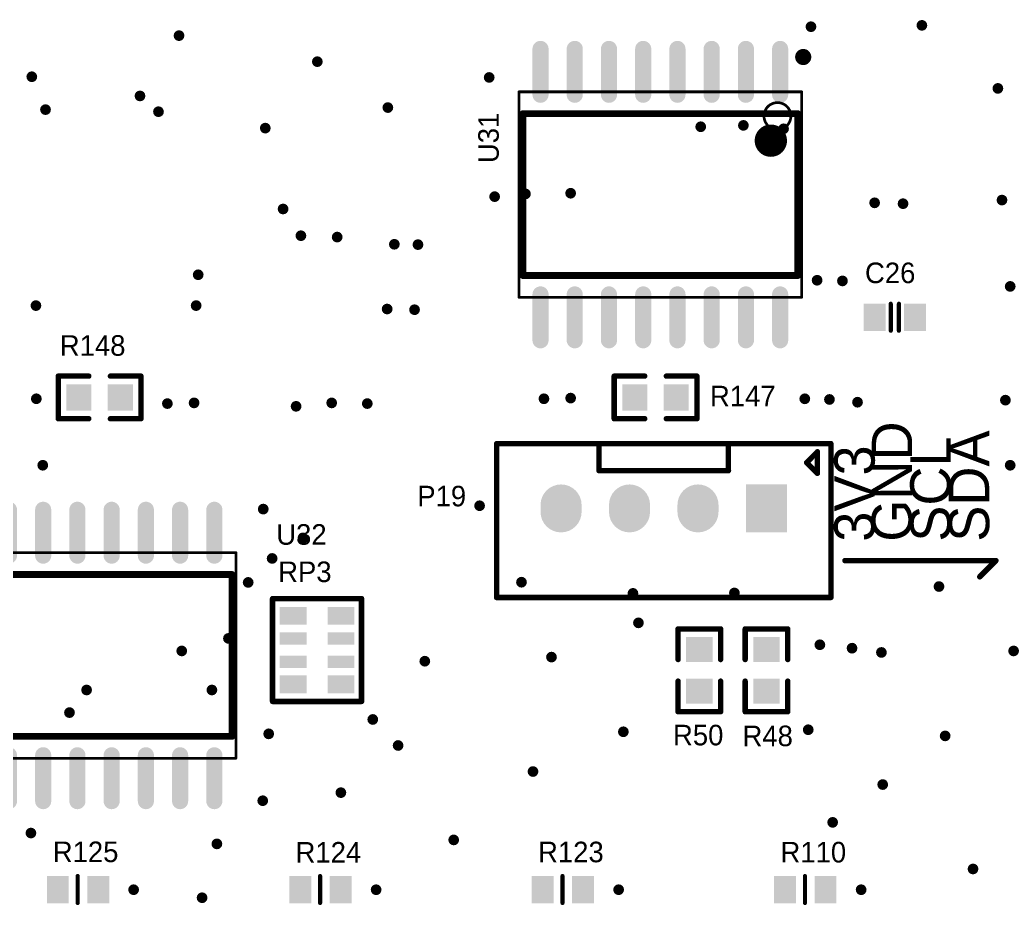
# Model space of a CAD drawing. Header units: millimetres. Extents: x -0.01 to 7.72, y -0.26 to 4.6.
# Drawn here: x 2.067 to 3.522, y 1.753 to 3.045 of the extents above; entities that cross this region are included whole.
import ezdxf

# ---------------------------------------------------------------- set-up
doc = ezdxf.new("R2010")
doc.units = ezdxf.units.MM
doc.header["$MEASUREMENT"] = 0
for name, color, linetype in [('Mechanical13', 56, 'Continuous'), ('MultiLayer', 9, 'Continuous'), ('PadHoleLayer', 156, 'Continuous'), ('TopOverlay', 2, 'Continuous'), ('TopPaste', 8, 'Continuous'), ('ViaHoleLayer', 16, 'Continuous')]:
    doc.layers.add(name, color=color, linetype=linetype)

# ---------------------------------------------------------------- blocks, each defined once
blk = doc.blocks.new('SIP4_XH_83')
at = {"layer": 'MultiLayer'}
blk.add_hatch(color=9, dxfattribs=at).paths.add_polyline_path([(-0.18, 0.035), (-0.12, 0.035), (-0.12, -0.035), (-0.18, -0.035)])
h = blk.add_hatch(color=9, dxfattribs=at)
edge = h.paths.add_edge_path()
edge.add_arc((-0.05, -0.005), 0.03, 180, 360)
edge.add_line((-0.02, -0.005), (-0.02, 0.005))
edge.add_arc((-0.05, 0.005), 0.03, 0, 180)
edge.add_line((-0.08, 0.005), (-0.08, -0.005))
h = blk.add_hatch(color=9, dxfattribs=at)
edge = h.paths.add_edge_path()
edge.add_arc((0.05, -0.005), 0.03, 180, 360)
edge.add_line((0.08, -0.005), (0.08, 0.005))
edge.add_arc((0.05, 0.005), 0.03, 0, 180)
edge.add_line((0.02, 0.005), (0.02, -0.005))
h = blk.add_hatch(color=9, dxfattribs=at)
edge = h.paths.add_edge_path()
edge.add_arc((0.15, -0.005), 0.03, 180, 360)
edge.add_line((0.18, -0.005), (0.18, 0.005))
edge.add_arc((0.15, 0.005), 0.03, 0, 180)
edge.add_line((0.12, 0.005), (0.12, -0.005))
at = {"layer": 'PadHoleLayer'}
h = blk.add_hatch(color=156, dxfattribs=at)
edge = h.paths.add_edge_path()
edge.add_arc((-0.15, 0), 0.016, 0, 360)
h = blk.add_hatch(color=156, dxfattribs=at)
edge = h.paths.add_edge_path()
edge.add_arc((-0.05, 0), 0.016, 0, 360)
h = blk.add_hatch(color=156, dxfattribs=at)
edge = h.paths.add_edge_path()
edge.add_arc((0.05, 0), 0.016, 0, 360)
h = blk.add_hatch(color=156, dxfattribs=at)
edge = h.paths.add_edge_path()
edge.add_arc((0.15, 0), 0.016, 0, 360)
at = {"layer": 'TopOverlay', "const_width": 0.00787}
for points in [[(0.2441, 0.13), (-0.2441, 0.13)], [(-0.2441, 0.13), (-0.2441, -0.0945)], [(0.2441, 0.13), (0.2441, -0.0945)], [(-0.2244, -0.0512), (-0.2244, -0.0827)], [(-0.2087, -0.0669), (-0.2244, -0.0512)], [(-0.0945, -0.0551), (-0.0945, -0.0945)], [(0.0945, -0.0551), (-0.0945, -0.0551)], [(0.0945, -0.0551), (0.0945, -0.0945)], [(-0.2087, -0.0669), (-0.2244, -0.0827)], [(0.2441, -0.0945), (-0.2441, -0.0945)], [(0.0945, -0.0945), (-0.0945, -0.0945)]]:
    blk.add_lwpolyline(points, dxfattribs=at)
at = {"layer": 'TopOverlay', "const_width": 0.00394}
for points in [[(-0.2461, 0.13, 1), (-0.2421, 0.13, 1)], [(-0.2461, 0.13, 1), (-0.2421, 0.13, 1)], [(0.2421, 0.13, 1), (0.2461, 0.13, 1)], [(0.2421, 0.13, 1), (0.2461, 0.13, 1)], [(-0.2264, -0.0512, 1), (-0.2224, -0.0512, 1)], [(-0.2264, -0.0512, 1), (-0.2224, -0.0512, 1)], [(-0.0965, -0.0551, 1), (-0.0925, -0.0551, 1)], [(-0.0965, -0.0551, 1), (-0.0925, -0.0551, 1)], [(0.0925, -0.0551, 1), (0.0965, -0.0551, 1)], [(0.0925, -0.0551, 1), (0.0965, -0.0551, 1)], [(-0.2106, -0.0669, 1), (-0.2067, -0.0669, 1)], [(-0.2106, -0.0669, 1), (-0.2067, -0.0669, 1)], [(-0.2264, -0.0827, 1), (-0.2224, -0.0827, 1)], [(-0.2264, -0.0827, 1), (-0.2224, -0.0827, 1)], [(-0.2461, -0.0945, 1), (-0.2421, -0.0945, 1)], [(-0.2461, -0.0945, 1), (-0.2421, -0.0945, 1)], [(-0.0965, -0.0945, 1), (-0.0925, -0.0945, 1)], [(-0.0965, -0.0945, 1), (-0.0925, -0.0945, 1)], [(0.0925, -0.0945, 1), (0.0965, -0.0945, 1)], [(0.0925, -0.0945, 1), (0.0965, -0.0945, 1)], [(0.2421, -0.0945, 1), (0.2461, -0.0945, 1)], [(0.2421, -0.0945, 1), (0.2461, -0.0945, 1)]]:
    blk.add_lwpolyline(points, format="xyb", close=True, dxfattribs=at)
blk = doc.blocks.new('LC_0603_R_149')
at = {"layer": 'TopPaste'}
for points in [[(-0.0486, 0.0193), (-0.012, 0.0193), (-0.012, -0.0193), (-0.0486, -0.0193)], [(0.012, 0.0193), (0.0486, 0.0193), (0.0486, -0.0193), (0.012, -0.0193)]]:
    blk.add_hatch(color=8, dxfattribs=at).paths.add_polyline_path(points)
at = {"layer": 'TopOverlay', "const_width": 0.00787}
for points in [[(-0.0604, -0.0311), (-0.0604, 0.0311)], [(-0.0157, 0.0311), (-0.0604, 0.0311)], [(0.0157, 0.0311), (0.0604, 0.0311)], [(0.0604, -0.0311), (0.0604, 0.0311)], [(-0.0157, -0.0311), (-0.0604, -0.0311)], [(0.0157, -0.0311), (0.0604, -0.0311)]]:
    blk.add_lwpolyline(points, dxfattribs=at)
at = {"layer": 'TopOverlay', "const_width": 0.00394}
for points in [[(-0.0624, 0.0311, 1), (-0.0585, 0.0311, 1)], [(-0.0624, 0.0311, 1), (-0.0585, 0.0311, 1)], [(-0.0177, 0.0311, 1), (-0.0138, 0.0311, 1)], [(0.0138, 0.0311, 1), (0.0177, 0.0311, 1)], [(0.0585, 0.0311, 1), (0.0624, 0.0311, 1)], [(0.0585, 0.0311, 1), (0.0624, 0.0311, 1)], [(-0.0624, -0.0311, 1), (-0.0585, -0.0311, 1)], [(-0.0624, -0.0311, 1), (-0.0585, -0.0311, 1)], [(-0.0177, -0.0311, 1), (-0.0138, -0.0311, 1)], [(0.0138, -0.0311, 1), (0.0177, -0.0311, 1)], [(0.0585, -0.0311, 1), (0.0624, -0.0311, 1)], [(0.0585, -0.0311, 1), (0.0624, -0.0311, 1)]]:
    blk.add_lwpolyline(points, format="xyb", close=True, dxfattribs=at)
blk = doc.blocks.new('LC_0603_R_151')
at = {"layer": 'TopPaste'}
for points in [[(-0.0486, 0.0193), (-0.012, 0.0193), (-0.012, -0.0193), (-0.0486, -0.0193)], [(0.012, 0.0193), (0.0486, 0.0193), (0.0486, -0.0193), (0.012, -0.0193)]]:
    blk.add_hatch(color=8, dxfattribs=at).paths.add_polyline_path(points)
at = {"layer": 'TopOverlay', "const_width": 0.00787}
for points in [[(-0.0604, -0.0311), (-0.0604, 0.0311)], [(-0.0157, 0.0311), (-0.0604, 0.0311)], [(0.0157, 0.0311), (0.0604, 0.0311)], [(0.0604, -0.0311), (0.0604, 0.0311)], [(-0.0157, -0.0311), (-0.0604, -0.0311)], [(0.0157, -0.0311), (0.0604, -0.0311)]]:
    blk.add_lwpolyline(points, dxfattribs=at)
at = {"layer": 'TopOverlay', "const_width": 0.00394}
for points in [[(-0.0624, 0.0311, 1), (-0.0585, 0.0311, 1)], [(-0.0624, 0.0311, 1), (-0.0585, 0.0311, 1)], [(-0.0177, 0.0311, 1), (-0.0138, 0.0311, 1)], [(0.0138, 0.0311, 1), (0.0177, 0.0311, 1)], [(0.0585, 0.0311, 1), (0.0624, 0.0311, 1)], [(0.0585, 0.0311, 1), (0.0624, 0.0311, 1)], [(-0.0624, -0.0311, 1), (-0.0585, -0.0311, 1)], [(-0.0624, -0.0311, 1), (-0.0585, -0.0311, 1)], [(-0.0177, -0.0311, 1), (-0.0138, -0.0311, 1)], [(0.0138, -0.0311, 1), (0.0177, -0.0311, 1)], [(0.0585, -0.0311, 1), (0.0624, -0.0311, 1)], [(0.0585, -0.0311, 1), (0.0624, -0.0311, 1)]]:
    blk.add_lwpolyline(points, format="xyb", close=True, dxfattribs=at)
blk = doc.blocks.new('R0603SW_211')
at = {"layer": 'TopPaste'}
for points in [[(-0.016, -0.02), (-0.016, 0.02), (0.016, 0.02), (0.016, -0.02)], [(0.043, -0.02), (0.043, 0.02), (0.075, 0.02), (0.075, -0.02)]]:
    blk.add_hatch(color=8, dxfattribs=at).paths.add_polyline_path(points)
at = {"layer": 'TopOverlay', "const_width": 0.006}
blk.add_lwpolyline([(0.029, -0.01937), (0.029, 0.02)], dxfattribs=at)
at = {"layer": 'TopOverlay', "const_width": 0.003}
for points in [[(0.0275, 0.02, 1), (0.0305, 0.02, 1)], [(0.0275, -0.01937, 1), (0.0305, -0.01937, 1)]]:
    blk.add_lwpolyline(points, format="xyb", close=True, dxfattribs=at)
blk = doc.blocks.new('R0603SW_224')
at = {"layer": 'TopPaste'}
for points in [[(-0.016, -0.02), (-0.016, 0.02), (0.016, 0.02), (0.016, -0.02)], [(0.043, -0.02), (0.043, 0.02), (0.075, 0.02), (0.075, -0.02)]]:
    blk.add_hatch(color=8, dxfattribs=at).paths.add_polyline_path(points)
at = {"layer": 'TopOverlay', "const_width": 0.006}
blk.add_lwpolyline([(0.029, -0.01937), (0.029, 0.02)], dxfattribs=at)
at = {"layer": 'TopOverlay', "const_width": 0.003}
for points in [[(0.0275, 0.02, 1), (0.0305, 0.02, 1)], [(0.0275, -0.01937, 1), (0.0305, -0.01937, 1)]]:
    blk.add_lwpolyline(points, format="xyb", close=True, dxfattribs=at)
blk = doc.blocks.new('R0603SW_225')
at = {"layer": 'TopPaste'}
for points in [[(-0.016, -0.02), (-0.016, 0.02), (0.016, 0.02), (0.016, -0.02)], [(0.043, -0.02), (0.043, 0.02), (0.075, 0.02), (0.075, -0.02)]]:
    blk.add_hatch(color=8, dxfattribs=at).paths.add_polyline_path(points)
at = {"layer": 'TopOverlay', "const_width": 0.006}
blk.add_lwpolyline([(0.029, -0.01937), (0.029, 0.02)], dxfattribs=at)
at = {"layer": 'TopOverlay', "const_width": 0.003}
for points in [[(0.0275, 0.02, 1), (0.0305, 0.02, 1)], [(0.0275, -0.01937, 1), (0.0305, -0.01937, 1)]]:
    blk.add_lwpolyline(points, format="xyb", close=True, dxfattribs=at)
blk = doc.blocks.new('R0603SW_226')
at = {"layer": 'TopPaste'}
for points in [[(-0.016, -0.02), (-0.016, 0.02), (0.016, 0.02), (0.016, -0.02)], [(0.043, -0.02), (0.043, 0.02), (0.075, 0.02), (0.075, -0.02)]]:
    blk.add_hatch(color=8, dxfattribs=at).paths.add_polyline_path(points)
at = {"layer": 'TopOverlay', "const_width": 0.006}
blk.add_lwpolyline([(0.029, -0.01937), (0.029, 0.02)], dxfattribs=at)
at = {"layer": 'TopOverlay', "const_width": 0.003}
for points in [[(0.0275, 0.02, 1), (0.0305, 0.02, 1)], [(0.0275, -0.01937, 1), (0.0305, -0.01937, 1)]]:
    blk.add_lwpolyline(points, format="xyb", close=True, dxfattribs=at)
blk = doc.blocks.new('PZ_4__250')
at = {"layer": 'TopPaste'}
for points in [[(-0.063, 0.0497), (-0.037, 0.0497), (-0.037, 0.0103), (-0.063, 0.0103)], [(-0.026, 0.0497), (-0.008, 0.0497), (-0.008, 0.0103), (-0.026, 0.0103)], [(0.008, 0.0497), (0.026, 0.0497), (0.026, 0.0103), (0.008, 0.0103)], [(0.037, 0.0497), (0.063, 0.0497), (0.063, 0.0103), (0.037, 0.0103)], [(-0.063, -0.0203), (-0.037, -0.0203), (-0.037, -0.0597), (-0.063, -0.0597)], [(-0.026, -0.0203), (-0.008, -0.0203), (-0.008, -0.0597), (-0.026, -0.0597)], [(0.008, -0.0203), (0.026, -0.0203), (0.026, -0.0597), (0.008, -0.0597)], [(0.037, -0.0203), (0.063, -0.0203), (0.063, -0.0597), (0.037, -0.0597)]]:
    blk.add_hatch(color=8, dxfattribs=at).paths.add_polyline_path(points)
at = {"layer": 'TopOverlay', "const_width": 0.008}
for points in [[(-0.075, 0.06), (-0.075, -0.07)], [(-0.075, 0.06), (0.075, 0.06)], [(0.075, 0.06), (0.075, -0.07)], [(-0.075, -0.07), (-0.0275, -0.07)], [(-0.0275, -0.07), (0.0275, -0.07)], [(0.0275, -0.07), (0.075, -0.07)]]:
    blk.add_lwpolyline(points, dxfattribs=at)
at = {"layer": 'TopOverlay', "const_width": 0.004}
for points in [[(-0.077, 0.06, 1), (-0.073, 0.06, 1)], [(-0.077, 0.06, 1), (-0.073, 0.06, 1)], [(0.073, 0.06, 1), (0.077, 0.06, 1)], [(0.073, 0.06, 1), (0.077, 0.06, 1)], [(-0.077, -0.07, 1), (-0.073, -0.07, 1)], [(-0.077, -0.07, 1), (-0.073, -0.07, 1)], [(-0.0295, -0.07, 1), (-0.0255, -0.07, 1)], [(-0.0295, -0.07, 1), (-0.0255, -0.07, 1)], [(0.0255, -0.07, 1), (0.0295, -0.07, 1)], [(0.0255, -0.07, 1), (0.0295, -0.07, 1)], [(0.073, -0.07, 1), (0.077, -0.07, 1)], [(0.073, -0.07, 1), (0.077, -0.07, 1)]]:
    blk.add_lwpolyline(points, format="xyb", close=True, dxfattribs=at)
blk = doc.blocks.new('SOIC_16_300____287')
at = {"layer": 'TopPaste'}
h = blk.add_hatch(color=8, dxfattribs=at)
edge = h.paths.add_edge_path()
edge.add_arc((-0.175, 0.2126), 0.0118, 0, 180)
edge.add_line((-0.1868, 0.2126), (-0.1868, 0.1457))
edge.add_arc((-0.175, 0.1457), 0.0118, 180, 360)
edge.add_line((-0.1632, 0.1457), (-0.1632, 0.2126))
h = blk.add_hatch(color=8, dxfattribs=at)
edge = h.paths.add_edge_path()
edge.add_arc((-0.125, 0.2126), 0.0118, 0, 180)
edge.add_line((-0.1368, 0.2126), (-0.1368, 0.1457))
edge.add_arc((-0.125, 0.1457), 0.0118, 180, 360)
edge.add_line((-0.1132, 0.1457), (-0.1132, 0.2126))
h = blk.add_hatch(color=8, dxfattribs=at)
edge = h.paths.add_edge_path()
edge.add_arc((-0.075, 0.2126), 0.0118, 0, 180)
edge.add_line((-0.0868, 0.2126), (-0.0868, 0.1457))
edge.add_arc((-0.075, 0.1457), 0.0118, 180, 360)
edge.add_line((-0.0632, 0.1457), (-0.0632, 0.2126))
h = blk.add_hatch(color=8, dxfattribs=at)
edge = h.paths.add_edge_path()
edge.add_arc((-0.025, 0.2126), 0.0118, 0, 180)
edge.add_line((-0.0368, 0.2126), (-0.0368, 0.1457))
edge.add_arc((-0.025, 0.1457), 0.0118, 180, 360)
edge.add_line((-0.0132, 0.1457), (-0.0132, 0.2126))
h = blk.add_hatch(color=8, dxfattribs=at)
edge = h.paths.add_edge_path()
edge.add_arc((0.025, 0.2126), 0.0118, 0, 180)
edge.add_line((0.0132, 0.2126), (0.0132, 0.1457))
edge.add_arc((0.025, 0.1457), 0.0118, 180, 360)
edge.add_line((0.0368, 0.1457), (0.0368, 0.2126))
h = blk.add_hatch(color=8, dxfattribs=at)
edge = h.paths.add_edge_path()
edge.add_arc((0.075, 0.2126), 0.0118, 0, 180)
edge.add_line((0.0632, 0.2126), (0.0632, 0.1457))
edge.add_arc((0.075, 0.1457), 0.0118, 180, 360)
edge.add_line((0.0868, 0.1457), (0.0868, 0.2126))
h = blk.add_hatch(color=8, dxfattribs=at)
edge = h.paths.add_edge_path()
edge.add_arc((0.125, 0.2126), 0.0118, 0, 180)
edge.add_line((0.1132, 0.2126), (0.1132, 0.1457))
edge.add_arc((0.125, 0.1457), 0.0118, 180, 360)
edge.add_line((0.1368, 0.1457), (0.1368, 0.2126))
h = blk.add_hatch(color=8, dxfattribs=at)
edge = h.paths.add_edge_path()
edge.add_arc((0.175, 0.2126), 0.0118, 0, 180)
edge.add_line((0.1632, 0.2126), (0.1632, 0.1457))
edge.add_arc((0.175, 0.1457), 0.0118, 180, 360)
edge.add_line((0.1868, 0.1457), (0.1868, 0.2126))
h = blk.add_hatch(color=8, dxfattribs=at)
edge = h.paths.add_edge_path()
edge.add_arc((-0.175, -0.1457), 0.0118, 0, 180)
edge.add_line((-0.1868, -0.1457), (-0.1868, -0.2126))
edge.add_arc((-0.175, -0.2126), 0.0118, 180, 360)
edge.add_line((-0.1632, -0.2126), (-0.1632, -0.1457))
h = blk.add_hatch(color=8, dxfattribs=at)
edge = h.paths.add_edge_path()
edge.add_arc((-0.125, -0.1457), 0.0118, 0, 180)
edge.add_line((-0.1368, -0.1457), (-0.1368, -0.2126))
edge.add_arc((-0.125, -0.2126), 0.0118, 180, 360)
edge.add_line((-0.1132, -0.2126), (-0.1132, -0.1457))
h = blk.add_hatch(color=8, dxfattribs=at)
edge = h.paths.add_edge_path()
edge.add_arc((-0.075, -0.1457), 0.0118, 0, 180)
edge.add_line((-0.0868, -0.1457), (-0.0868, -0.2126))
edge.add_arc((-0.075, -0.2126), 0.0118, 180, 360)
edge.add_line((-0.0632, -0.2126), (-0.0632, -0.1457))
h = blk.add_hatch(color=8, dxfattribs=at)
edge = h.paths.add_edge_path()
edge.add_arc((-0.025, -0.1457), 0.0118, 0, 180)
edge.add_line((-0.0368, -0.1457), (-0.0368, -0.2126))
edge.add_arc((-0.025, -0.2126), 0.0118, 180, 360)
edge.add_line((-0.0132, -0.2126), (-0.0132, -0.1457))
h = blk.add_hatch(color=8, dxfattribs=at)
edge = h.paths.add_edge_path()
edge.add_arc((0.025, -0.1457), 0.0118, 0, 180)
edge.add_line((0.0132, -0.1457), (0.0132, -0.2126))
edge.add_arc((0.025, -0.2126), 0.0118, 180, 360)
edge.add_line((0.0368, -0.2126), (0.0368, -0.1457))
h = blk.add_hatch(color=8, dxfattribs=at)
edge = h.paths.add_edge_path()
edge.add_arc((0.075, -0.1457), 0.0118, 0, 180)
edge.add_line((0.0632, -0.1457), (0.0632, -0.2126))
edge.add_arc((0.075, -0.2126), 0.0118, 180, 360)
edge.add_line((0.0868, -0.2126), (0.0868, -0.1457))
h = blk.add_hatch(color=8, dxfattribs=at)
edge = h.paths.add_edge_path()
edge.add_arc((0.125, -0.1457), 0.0118, 0, 180)
edge.add_line((0.1132, -0.1457), (0.1132, -0.2126))
edge.add_arc((0.125, -0.2126), 0.0118, 180, 360)
edge.add_line((0.1368, -0.2126), (0.1368, -0.1457))
h = blk.add_hatch(color=8, dxfattribs=at)
edge = h.paths.add_edge_path()
edge.add_arc((0.175, -0.1457), 0.0118, 0, 180)
edge.add_line((0.1632, -0.1457), (0.1632, -0.2126))
edge.add_arc((0.175, -0.2126), 0.0118, 180, 360)
edge.add_line((0.1868, -0.2126), (0.1868, -0.1457))
at = {"layer": 'Mechanical13', "const_width": 0.00394}
for points in [[(-0.2065, 0.15), (-0.2065, -0.15)], [(0.2065, 0.15), (-0.2065, 0.15)], [(0.2065, 0.15), (0.2065, -0.15)], [(0.2065, -0.15), (-0.2065, -0.15)]]:
    blk.add_lwpolyline(points, dxfattribs=at)
at = {"layer": 'Mechanical13'}
for points, const_width in [([(-0.2075, 0.15, 1), (-0.2055, 0.15, 1)], 0.00197), ([(-0.2075, 0.15, 1), (-0.2055, 0.15, 1)], 0.00197), ([(0.2055, 0.15, 1), (0.2075, 0.15, 1)], 0.00197), ([(0.2055, 0.15, 1), (0.2075, 0.15, 1)], 0.00197), ([(-0.1514, -0.1146, 1), (-0.1907, -0.1146, 1)], 0.00394), ([(-0.1917, -0.1146, 1), (-0.1898, -0.1146, 1)], 0.00197), ([(-0.1524, -0.1146, 1), (-0.1504, -0.1146, 1)], 0.00197), ([(-0.2075, -0.15, 1), (-0.2055, -0.15, 1)], 0.00197), ([(-0.2075, -0.15, 1), (-0.2055, -0.15, 1)], 0.00197), ([(0.2055, -0.15, 1), (0.2075, -0.15, 1)], 0.00197), ([(0.2055, -0.15, 1), (0.2075, -0.15, 1)], 0.00197)]:
    blk.add_lwpolyline(points, format="xyb", close=True, dxfattribs=dict(at, const_width=const_width))
at = {"layer": 'TopOverlay', "const_width": 0.01}
for points in [[(-0.2008, 0.1181), (-0.2008, -0.1181)], [(0.2008, 0.1181), (-0.2008, 0.1181)], [(0.2008, 0.1181), (0.2008, -0.1181)], [(0.2008, -0.1181), (-0.2008, -0.1181)]]:
    blk.add_lwpolyline(points, dxfattribs=at)
at = {"layer": 'TopOverlay'}
for points, const_width in [([(-0.2033, 0.1181, 1), (-0.1983, 0.1181, 1)], 0.005), ([(-0.2033, 0.1181, 1), (-0.1983, 0.1181, 1)], 0.005), ([(0.1983, 0.1181, 1), (0.2033, 0.1181, 1)], 0.005), ([(0.1983, 0.1181, 1), (0.2033, 0.1181, 1)], 0.005), ([(-0.1496, -0.0787, 1), (-0.1732, -0.0787, 1)], 0.0236), ([(-0.1791, -0.0787, 1), (-0.1673, -0.0787, 1)], 0.0118), ([(-0.1555, -0.0787, 1), (-0.1437, -0.0787, 1)], 0.0118), ([(-0.2033, -0.1181, 1), (-0.1983, -0.1181, 1)], 0.005), ([(-0.2033, -0.1181, 1), (-0.1983, -0.1181, 1)], 0.005), ([(0.1983, -0.1181, 1), (0.2033, -0.1181, 1)], 0.005), ([(0.1983, -0.1181, 1), (0.2033, -0.1181, 1)], 0.005), ([(-0.2028, -0.2008, 1), (-0.2146, -0.2008, 1)], 0.0118), ([(-0.2175, -0.2008, 1), (-0.2116, -0.2008, 1)], 0.00591), ([(-0.2057, -0.2008, 1), (-0.1998, -0.2008, 1)], 0.00591)]:
    blk.add_lwpolyline(points, format="xyb", close=True, dxfattribs=dict(at, const_width=const_width))
blk = doc.blocks.new('SOIC_16_300____288')
at = {"layer": 'TopPaste'}
h = blk.add_hatch(color=8, dxfattribs=at)
edge = h.paths.add_edge_path()
edge.add_arc((-0.175, 0.2126), 0.0118, 0, 180)
edge.add_line((-0.1868, 0.2126), (-0.1868, 0.1457))
edge.add_arc((-0.175, 0.1457), 0.0118, 180, 360)
edge.add_line((-0.1632, 0.1457), (-0.1632, 0.2126))
h = blk.add_hatch(color=8, dxfattribs=at)
edge = h.paths.add_edge_path()
edge.add_arc((-0.125, 0.2126), 0.0118, 0, 180)
edge.add_line((-0.1368, 0.2126), (-0.1368, 0.1457))
edge.add_arc((-0.125, 0.1457), 0.0118, 180, 360)
edge.add_line((-0.1132, 0.1457), (-0.1132, 0.2126))
h = blk.add_hatch(color=8, dxfattribs=at)
edge = h.paths.add_edge_path()
edge.add_arc((-0.075, 0.2126), 0.0118, 0, 180)
edge.add_line((-0.0868, 0.2126), (-0.0868, 0.1457))
edge.add_arc((-0.075, 0.1457), 0.0118, 180, 360)
edge.add_line((-0.0632, 0.1457), (-0.0632, 0.2126))
h = blk.add_hatch(color=8, dxfattribs=at)
edge = h.paths.add_edge_path()
edge.add_arc((-0.025, 0.2126), 0.0118, 0, 180)
edge.add_line((-0.0368, 0.2126), (-0.0368, 0.1457))
edge.add_arc((-0.025, 0.1457), 0.0118, 180, 360)
edge.add_line((-0.0132, 0.1457), (-0.0132, 0.2126))
h = blk.add_hatch(color=8, dxfattribs=at)
edge = h.paths.add_edge_path()
edge.add_arc((0.025, 0.2126), 0.0118, 0, 180)
edge.add_line((0.0132, 0.2126), (0.0132, 0.1457))
edge.add_arc((0.025, 0.1457), 0.0118, 180, 360)
edge.add_line((0.0368, 0.1457), (0.0368, 0.2126))
h = blk.add_hatch(color=8, dxfattribs=at)
edge = h.paths.add_edge_path()
edge.add_arc((0.075, 0.2126), 0.0118, 0, 180)
edge.add_line((0.0632, 0.2126), (0.0632, 0.1457))
edge.add_arc((0.075, 0.1457), 0.0118, 180, 360)
edge.add_line((0.0868, 0.1457), (0.0868, 0.2126))
h = blk.add_hatch(color=8, dxfattribs=at)
edge = h.paths.add_edge_path()
edge.add_arc((0.125, 0.2126), 0.0118, 0, 180)
edge.add_line((0.1132, 0.2126), (0.1132, 0.1457))
edge.add_arc((0.125, 0.1457), 0.0118, 180, 360)
edge.add_line((0.1368, 0.1457), (0.1368, 0.2126))
h = blk.add_hatch(color=8, dxfattribs=at)
edge = h.paths.add_edge_path()
edge.add_arc((0.175, 0.2126), 0.0118, 0, 180)
edge.add_line((0.1632, 0.2126), (0.1632, 0.1457))
edge.add_arc((0.175, 0.1457), 0.0118, 180, 360)
edge.add_line((0.1868, 0.1457), (0.1868, 0.2126))
h = blk.add_hatch(color=8, dxfattribs=at)
edge = h.paths.add_edge_path()
edge.add_arc((-0.175, -0.1457), 0.0118, 0, 180)
edge.add_line((-0.1868, -0.1457), (-0.1868, -0.2126))
edge.add_arc((-0.175, -0.2126), 0.0118, 180, 360)
edge.add_line((-0.1632, -0.2126), (-0.1632, -0.1457))
h = blk.add_hatch(color=8, dxfattribs=at)
edge = h.paths.add_edge_path()
edge.add_arc((-0.125, -0.1457), 0.0118, 0, 180)
edge.add_line((-0.1368, -0.1457), (-0.1368, -0.2126))
edge.add_arc((-0.125, -0.2126), 0.0118, 180, 360)
edge.add_line((-0.1132, -0.2126), (-0.1132, -0.1457))
h = blk.add_hatch(color=8, dxfattribs=at)
edge = h.paths.add_edge_path()
edge.add_arc((-0.075, -0.1457), 0.0118, 0, 180)
edge.add_line((-0.0868, -0.1457), (-0.0868, -0.2126))
edge.add_arc((-0.075, -0.2126), 0.0118, 180, 360)
edge.add_line((-0.0632, -0.2126), (-0.0632, -0.1457))
h = blk.add_hatch(color=8, dxfattribs=at)
edge = h.paths.add_edge_path()
edge.add_arc((-0.025, -0.1457), 0.0118, 0, 180)
edge.add_line((-0.0368, -0.1457), (-0.0368, -0.2126))
edge.add_arc((-0.025, -0.2126), 0.0118, 180, 360)
edge.add_line((-0.0132, -0.2126), (-0.0132, -0.1457))
h = blk.add_hatch(color=8, dxfattribs=at)
edge = h.paths.add_edge_path()
edge.add_arc((0.025, -0.1457), 0.0118, 0, 180)
edge.add_line((0.0132, -0.1457), (0.0132, -0.2126))
edge.add_arc((0.025, -0.2126), 0.0118, 180, 360)
edge.add_line((0.0368, -0.2126), (0.0368, -0.1457))
h = blk.add_hatch(color=8, dxfattribs=at)
edge = h.paths.add_edge_path()
edge.add_arc((0.075, -0.1457), 0.0118, 0, 180)
edge.add_line((0.0632, -0.1457), (0.0632, -0.2126))
edge.add_arc((0.075, -0.2126), 0.0118, 180, 360)
edge.add_line((0.0868, -0.2126), (0.0868, -0.1457))
h = blk.add_hatch(color=8, dxfattribs=at)
edge = h.paths.add_edge_path()
edge.add_arc((0.125, -0.1457), 0.0118, 0, 180)
edge.add_line((0.1132, -0.1457), (0.1132, -0.2126))
edge.add_arc((0.125, -0.2126), 0.0118, 180, 360)
edge.add_line((0.1368, -0.2126), (0.1368, -0.1457))
h = blk.add_hatch(color=8, dxfattribs=at)
edge = h.paths.add_edge_path()
edge.add_arc((0.175, -0.1457), 0.0118, 0, 180)
edge.add_line((0.1632, -0.1457), (0.1632, -0.2126))
edge.add_arc((0.175, -0.2126), 0.0118, 180, 360)
edge.add_line((0.1868, -0.2126), (0.1868, -0.1457))
at = {"layer": 'Mechanical13', "const_width": 0.00394}
for points in [[(-0.2065, -0.15), (-0.2065, 0.15)], [(-0.2065, 0.15), (0.2065, 0.15)], [(0.2065, -0.15), (0.2065, 0.15)], [(-0.2065, -0.15), (0.2065, -0.15)]]:
    blk.add_lwpolyline(points, dxfattribs=at)
at = {"layer": 'Mechanical13'}
for points, const_width in [([(-0.2075, 0.15, 1), (-0.2055, 0.15, 1)], 0.00197), ([(-0.2075, 0.15, 1), (-0.2055, 0.15, 1)], 0.00197), ([(0.2055, 0.15, 1), (0.2075, 0.15, 1)], 0.00197), ([(0.2055, 0.15, 1), (0.2075, 0.15, 1)], 0.00197), ([(-0.1514, -0.1146, 1), (-0.1907, -0.1146, 1)], 0.00394), ([(-0.1917, -0.1146, 1), (-0.1898, -0.1146, 1)], 0.00197), ([(-0.1524, -0.1146, 1), (-0.1504, -0.1146, 1)], 0.00197), ([(-0.2075, -0.15, 1), (-0.2055, -0.15, 1)], 0.00197), ([(-0.2075, -0.15, 1), (-0.2055, -0.15, 1)], 0.00197), ([(0.2055, -0.15, 1), (0.2075, -0.15, 1)], 0.00197), ([(0.2055, -0.15, 1), (0.2075, -0.15, 1)], 0.00197)]:
    blk.add_lwpolyline(points, format="xyb", close=True, dxfattribs=dict(at, const_width=const_width))
at = {"layer": 'TopOverlay', "const_width": 0.01}
for points in [[(-0.2008, -0.1181), (-0.2008, 0.1181)], [(-0.2008, 0.1181), (0.2008, 0.1181)], [(0.2008, -0.1181), (0.2008, 0.1181)], [(-0.2008, -0.1181), (0.2008, -0.1181)]]:
    blk.add_lwpolyline(points, dxfattribs=at)
at = {"layer": 'TopOverlay'}
for points, const_width in [([(-0.2033, 0.1181, 1), (-0.1983, 0.1181, 1)], 0.005), ([(-0.2033, 0.1181, 1), (-0.1983, 0.1181, 1)], 0.005), ([(0.1983, 0.1181, 1), (0.2033, 0.1181, 1)], 0.005), ([(0.1983, 0.1181, 1), (0.2033, 0.1181, 1)], 0.005), ([(-0.1496, -0.0787, 1), (-0.1732, -0.0787, 1)], 0.0236), ([(-0.1791, -0.0787, 1), (-0.1673, -0.0787, 1)], 0.0118), ([(-0.1555, -0.0787, 1), (-0.1437, -0.0787, 1)], 0.0118), ([(-0.2033, -0.1181, 1), (-0.1983, -0.1181, 1)], 0.005), ([(-0.2033, -0.1181, 1), (-0.1983, -0.1181, 1)], 0.005), ([(0.1983, -0.1181, 1), (0.2033, -0.1181, 1)], 0.005), ([(0.1983, -0.1181, 1), (0.2033, -0.1181, 1)], 0.005), ([(-0.2028, -0.2008, 1), (-0.2146, -0.2008, 1)], 0.0118), ([(-0.2175, -0.2008, 1), (-0.2116, -0.2008, 1)], 0.00591), ([(-0.2057, -0.2008, 1), (-0.1998, -0.2008, 1)], 0.00591)]:
    blk.add_lwpolyline(points, format="xyb", close=True, dxfattribs=dict(at, const_width=const_width))
blk = doc.blocks.new('LC_0603_R_305')
at = {"layer": 'TopPaste'}
for points in [[(-0.0486, 0.0193), (-0.012, 0.0193), (-0.012, -0.0193), (-0.0486, -0.0193)], [(0.012, 0.0193), (0.0486, 0.0193), (0.0486, -0.0193), (0.012, -0.0193)]]:
    blk.add_hatch(color=8, dxfattribs=at).paths.add_polyline_path(points)
at = {"layer": 'TopOverlay', "const_width": 0.00787}
for points in [[(-0.0604, 0.0311), (-0.0604, -0.0311)], [(-0.0157, 0.0311), (-0.0604, 0.0311)], [(0.0604, 0.0311), (0.0157, 0.0311)], [(0.0604, 0.0311), (0.0604, -0.0311)], [(-0.0157, -0.0311), (-0.0604, -0.0311)], [(0.0604, -0.0311), (0.0157, -0.0311)]]:
    blk.add_lwpolyline(points, dxfattribs=at)
at = {"layer": 'TopOverlay', "const_width": 0.00394}
for points in [[(-0.0624, 0.0311, 1), (-0.0585, 0.0311, 1)], [(-0.0624, 0.0311, 1), (-0.0585, 0.0311, 1)], [(-0.0177, 0.0311, 1), (-0.0138, 0.0311, 1)], [(0.0138, 0.0311, 1), (0.0177, 0.0311, 1)], [(0.0585, 0.0311, 1), (0.0624, 0.0311, 1)], [(0.0585, 0.0311, 1), (0.0624, 0.0311, 1)], [(-0.0624, -0.0311, 1), (-0.0585, -0.0311, 1)], [(-0.0624, -0.0311, 1), (-0.0585, -0.0311, 1)], [(-0.0177, -0.0311, 1), (-0.0138, -0.0311, 1)], [(0.0138, -0.0311, 1), (0.0177, -0.0311, 1)], [(0.0585, -0.0311, 1), (0.0624, -0.0311, 1)], [(0.0585, -0.0311, 1), (0.0624, -0.0311, 1)]]:
    blk.add_lwpolyline(points, format="xyb", close=True, dxfattribs=at)
blk = doc.blocks.new('LC_0603_R_306')
at = {"layer": 'TopPaste'}
for points in [[(-0.0486, 0.0193), (-0.012, 0.0193), (-0.012, -0.0193), (-0.0486, -0.0193)], [(0.012, 0.0193), (0.0486, 0.0193), (0.0486, -0.0193), (0.012, -0.0193)]]:
    blk.add_hatch(color=8, dxfattribs=at).paths.add_polyline_path(points)
at = {"layer": 'TopOverlay', "const_width": 0.00787}
for points in [[(-0.0604, -0.0311), (-0.0604, 0.0311)], [(-0.0604, 0.0311), (-0.0157, 0.0311)], [(0.0157, 0.0311), (0.0604, 0.0311)], [(0.0604, -0.0311), (0.0604, 0.0311)], [(-0.0604, -0.0311), (-0.0157, -0.0311)], [(0.0157, -0.0311), (0.0604, -0.0311)]]:
    blk.add_lwpolyline(points, dxfattribs=at)
at = {"layer": 'TopOverlay', "const_width": 0.00394}
for points in [[(-0.0624, 0.0311, 1), (-0.0585, 0.0311, 1)], [(-0.0624, 0.0311, 1), (-0.0585, 0.0311, 1)], [(-0.0177, 0.0311, 1), (-0.0138, 0.0311, 1)], [(0.0138, 0.0311, 1), (0.0177, 0.0311, 1)], [(0.0585, 0.0311, 1), (0.0624, 0.0311, 1)], [(0.0585, 0.0311, 1), (0.0624, 0.0311, 1)], [(-0.0624, -0.0311, 1), (-0.0585, -0.0311, 1)], [(-0.0624, -0.0311, 1), (-0.0585, -0.0311, 1)], [(-0.0177, -0.0311, 1), (-0.0138, -0.0311, 1)], [(0.0138, -0.0311, 1), (0.0177, -0.0311, 1)], [(0.0585, -0.0311, 1), (0.0624, -0.0311, 1)], [(0.0585, -0.0311, 1), (0.0624, -0.0311, 1)]]:
    blk.add_lwpolyline(points, format="xyb", close=True, dxfattribs=at)
blk = doc.blocks.new('C0603SW_321')
at = {"layer": 'TopPaste'}
for points in [[(-0.016, -0.02), (-0.016, 0.02), (0.016, 0.02), (0.016, -0.02)], [(0.043, -0.02), (0.043, 0.02), (0.075, 0.02), (0.075, -0.02)]]:
    blk.add_hatch(color=8, dxfattribs=at).paths.add_polyline_path(points)
at = {"layer": 'TopOverlay', "const_width": 0.006}
for points in [[(0.0236, 0.0197), (0.0236, -0.0197)], [(0.0354, 0.0197), (0.0354, -0.0197)]]:
    blk.add_lwpolyline(points, dxfattribs=at)
at = {"layer": 'TopOverlay', "const_width": 0.003}
for points in [[(0.0221, 0.0197, 1), (0.0251, 0.0197, 1)], [(0.0339, 0.0197, 1), (0.0369, 0.0197, 1)], [(0.0221, -0.0197, 1), (0.0251, -0.0197, 1)], [(0.0339, -0.0197, 1), (0.0369, -0.0197, 1)]]:
    blk.add_lwpolyline(points, format="xyb", close=True, dxfattribs=at)

msp = doc.modelspace()

# ---------------------------------------------------------------- hatches: boundary and pattern name
at = {"layer": 'ViaHoleLayer'}
h = msp.add_hatch(color=16, dxfattribs=at)
edge = h.paths.add_edge_path()
edge.add_arc((3.222, 3.0351), 0.00787, 0, 360)
h = msp.add_hatch(color=16, dxfattribs=at)
edge = h.paths.add_edge_path()
edge.add_arc((3.384, 3.0371), 0.00787, 0, 360)
h = msp.add_hatch(color=16, dxfattribs=at)
edge = h.paths.add_edge_path()
edge.add_arc((2.299, 3.0221), 0.00787, 0, 360)
h = msp.add_hatch(color=16, dxfattribs=at)
edge = h.paths.add_edge_path()
edge.add_arc((2.501, 2.9841), 0.00787, 0, 360)
h = msp.add_hatch(color=16, dxfattribs=at)
edge = h.paths.add_edge_path()
edge.add_arc((2.084, 2.9621), 0.00787, 0, 360)
h = msp.add_hatch(color=16, dxfattribs=at)
edge = h.paths.add_edge_path()
edge.add_arc((2.752, 2.9611), 0.00787, 0, 360)
h = msp.add_hatch(color=16, dxfattribs=at)
edge = h.paths.add_edge_path()
edge.add_arc((2.242, 2.9341), 0.00787, 0, 360)
h = msp.add_hatch(color=16, dxfattribs=at)
edge = h.paths.add_edge_path()
edge.add_arc((3.495, 2.9451), 0.00787, 0, 360)
h = msp.add_hatch(color=16, dxfattribs=at)
edge = h.paths.add_edge_path()
edge.add_arc((2.604, 2.9171), 0.00787, 0, 360)
h = msp.add_hatch(color=16, dxfattribs=at)
edge = h.paths.add_edge_path()
edge.add_arc((2.104, 2.9141), 0.00787, 0, 360)
h = msp.add_hatch(color=16, dxfattribs=at)
edge = h.paths.add_edge_path()
edge.add_arc((2.269, 2.9111), 0.00787, 0, 360)
h = msp.add_hatch(color=16, dxfattribs=at)
edge = h.paths.add_edge_path()
edge.add_arc((3.061, 2.8891), 0.00787, 0, 360)
h = msp.add_hatch(color=16, dxfattribs=at)
edge = h.paths.add_edge_path()
edge.add_arc((3.1233, 2.8911), 0.00787, 0, 360)
h = msp.add_hatch(color=16, dxfattribs=at)
edge = h.paths.add_edge_path()
edge.add_arc((2.425, 2.8871), 0.00787, 0, 360)
h = msp.add_hatch(color=16, dxfattribs=at)
edge = h.paths.add_edge_path()
edge.add_arc((3.182, 2.8861), 0.00787, 0, 360)
h = msp.add_hatch(color=16, dxfattribs=at)
edge = h.paths.add_edge_path()
edge.add_arc((2.76, 2.7871), 0.00787, 0, 360)
h = msp.add_hatch(color=16, dxfattribs=at)
edge = h.paths.add_edge_path()
edge.add_arc((2.805, 2.7911), 0.00787, 0, 360)
h = msp.add_hatch(color=16, dxfattribs=at)
edge = h.paths.add_edge_path()
edge.add_arc((2.871, 2.7921), 0.00787, 0, 360)
h = msp.add_hatch(color=16, dxfattribs=at)
edge = h.paths.add_edge_path()
edge.add_arc((3.315, 2.7781), 0.00787, 0, 360)
h = msp.add_hatch(color=16, dxfattribs=at)
edge = h.paths.add_edge_path()
edge.add_arc((3.3565, 2.7768), 0.00787, 0, 360)
h = msp.add_hatch(color=16, dxfattribs=at)
edge = h.paths.add_edge_path()
edge.add_arc((3.501, 2.7821), 0.00787, 0, 360)
h = msp.add_hatch(color=16, dxfattribs=at)
edge = h.paths.add_edge_path()
edge.add_arc((2.451, 2.7691), 0.00787, 0, 360)
h = msp.add_hatch(color=16, dxfattribs=at)
edge = h.paths.add_edge_path()
edge.add_arc((2.477, 2.7301), 0.00787, 0, 360)
h = msp.add_hatch(color=16, dxfattribs=at)
edge = h.paths.add_edge_path()
edge.add_arc((2.53, 2.7281), 0.00787, 0, 360)
h = msp.add_hatch(color=16, dxfattribs=at)
edge = h.paths.add_edge_path()
edge.add_arc((2.6135, 2.7176), 0.00787, 0, 360)
h = msp.add_hatch(color=16, dxfattribs=at)
edge = h.paths.add_edge_path()
edge.add_arc((2.648, 2.7171), 0.00787, 0, 360)
h = msp.add_hatch(color=16, dxfattribs=at)
edge = h.paths.add_edge_path()
edge.add_arc((2.327, 2.6731), 0.00787, 0, 360)
h = msp.add_hatch(color=16, dxfattribs=at)
edge = h.paths.add_edge_path()
edge.add_arc((3.231, 2.6651), 0.00787, 0, 360)
h = msp.add_hatch(color=16, dxfattribs=at)
edge = h.paths.add_edge_path()
edge.add_arc((3.268, 2.6641), 0.00787, 0, 360)
h = msp.add_hatch(color=16, dxfattribs=at)
edge = h.paths.add_edge_path()
edge.add_arc((3.513, 2.6561), 0.00787, 0, 360)
h = msp.add_hatch(color=16, dxfattribs=at)
edge = h.paths.add_edge_path()
edge.add_arc((2.09, 2.6281), 0.00787, 0, 360)
h = msp.add_hatch(color=16, dxfattribs=at)
edge = h.paths.add_edge_path()
edge.add_arc((2.324, 2.6281), 0.00787, 0, 360)
h = msp.add_hatch(color=16, dxfattribs=at)
edge = h.paths.add_edge_path()
edge.add_arc((2.603, 2.6231), 0.00787, 0, 360)
h = msp.add_hatch(color=16, dxfattribs=at)
edge = h.paths.add_edge_path()
edge.add_arc((2.643, 2.6221), 0.00787, 0, 360)
h = msp.add_hatch(color=16, dxfattribs=at)
edge = h.paths.add_edge_path()
edge.add_arc((2.0906, 2.4921), 0.00787, 0, 360)
h = msp.add_hatch(color=16, dxfattribs=at)
edge = h.paths.add_edge_path()
edge.add_arc((2.282, 2.4851), 0.00787, 0, 360)
h = msp.add_hatch(color=16, dxfattribs=at)
edge = h.paths.add_edge_path()
edge.add_arc((2.321, 2.4861), 0.00787, 0, 360)
h = msp.add_hatch(color=16, dxfattribs=at)
edge = h.paths.add_edge_path()
edge.add_arc((2.47, 2.4811), 0.00787, 0, 360)
h = msp.add_hatch(color=16, dxfattribs=at)
edge = h.paths.add_edge_path()
edge.add_arc((2.522, 2.4861), 0.00787, 0, 360)
h = msp.add_hatch(color=16, dxfattribs=at)
edge = h.paths.add_edge_path()
edge.add_arc((2.574, 2.4851), 0.00787, 0, 360)
h = msp.add_hatch(color=16, dxfattribs=at)
edge = h.paths.add_edge_path()
edge.add_arc((2.832, 2.4921), 0.00787, 0, 360)
h = msp.add_hatch(color=16, dxfattribs=at)
edge = h.paths.add_edge_path()
edge.add_arc((2.871, 2.4931), 0.00787, 0, 360)
h = msp.add_hatch(color=16, dxfattribs=at)
edge = h.paths.add_edge_path()
edge.add_arc((3.213, 2.4921), 0.00787, 0, 360)
h = msp.add_hatch(color=16, dxfattribs=at)
edge = h.paths.add_edge_path()
edge.add_arc((3.249, 2.4911), 0.00787, 0, 360)
h = msp.add_hatch(color=16, dxfattribs=at)
edge = h.paths.add_edge_path()
edge.add_arc((3.29, 2.4871), 0.00787, 0, 360)
h = msp.add_hatch(color=16, dxfattribs=at)
edge = h.paths.add_edge_path()
edge.add_arc((3.506, 2.4901), 0.00787, 0, 360)
h = msp.add_hatch(color=16, dxfattribs=at)
edge = h.paths.add_edge_path()
edge.add_arc((2.1, 2.3951), 0.00787, 0, 360)
h = msp.add_hatch(color=16, dxfattribs=at)
edge = h.paths.add_edge_path()
edge.add_arc((3.513, 2.3951), 0.00787, 0, 360)
h = msp.add_hatch(color=16, dxfattribs=at)
edge = h.paths.add_edge_path()
edge.add_arc((2.738, 2.336), 0.00787, 0, 360)
h = msp.add_hatch(color=16, dxfattribs=at)
edge = h.paths.add_edge_path()
edge.add_arc((2.422, 2.3311), 0.00787, 0, 360)
h = msp.add_hatch(color=16, dxfattribs=at)
edge = h.paths.add_edge_path()
edge.add_arc((2.48, 2.2891), 0.00787, 0, 360)
h = msp.add_hatch(color=16, dxfattribs=at)
edge = h.paths.add_edge_path()
edge.add_arc((2.435, 2.2591), 0.00787, 0, 360)
h = msp.add_hatch(color=16, dxfattribs=at)
edge = h.paths.add_edge_path()
edge.add_arc((2.4, 2.2241), 0.00787, 0, 360)
h = msp.add_hatch(color=16, dxfattribs=at)
edge = h.paths.add_edge_path()
edge.add_arc((2.7992, 2.2244), 0.00787, 0, 360)
h = msp.add_hatch(color=16, dxfattribs=at)
edge = h.paths.add_edge_path()
edge.add_arc((2.962, 2.2081), 0.00787, 0, 360)
h = msp.add_hatch(color=16, dxfattribs=at)
edge = h.paths.add_edge_path()
edge.add_arc((3.1102, 2.2087), 0.00787, 0, 360)
h = msp.add_hatch(color=16, dxfattribs=at)
edge = h.paths.add_edge_path()
edge.add_arc((3.409, 2.2181), 0.00787, 0, 360)
h = msp.add_hatch(color=16, dxfattribs=at)
edge = h.paths.add_edge_path()
edge.add_arc((2.97, 2.1651), 0.00787, 0, 360)
h = msp.add_hatch(color=16, dxfattribs=at)
edge = h.paths.add_edge_path()
edge.add_arc((2.3712, 2.1424), 0.00787, 0, 360)
h = msp.add_hatch(color=16, dxfattribs=at)
edge = h.paths.add_edge_path()
edge.add_arc((3.235, 2.1331), 0.00787, 0, 360)
h = msp.add_hatch(color=16, dxfattribs=at)
edge = h.paths.add_edge_path()
edge.add_arc((2.303, 2.1241), 0.00787, 0, 360)
h = msp.add_hatch(color=16, dxfattribs=at)
edge = h.paths.add_edge_path()
edge.add_arc((3.282, 2.1281), 0.00787, 0, 360)
h = msp.add_hatch(color=16, dxfattribs=at)
edge = h.paths.add_edge_path()
edge.add_arc((3.3249, 2.1219), 0.00787, 0, 360)
h = msp.add_hatch(color=16, dxfattribs=at)
edge = h.paths.add_edge_path()
edge.add_arc((3.518, 2.1241), 0.00787, 0, 360)
h = msp.add_hatch(color=16, dxfattribs=at)
edge = h.paths.add_edge_path()
edge.add_arc((2.658, 2.1091), 0.00787, 0, 360)
h = msp.add_hatch(color=16, dxfattribs=at)
edge = h.paths.add_edge_path()
edge.add_arc((2.843, 2.1151), 0.00787, 0, 360)
h = msp.add_hatch(color=16, dxfattribs=at)
edge = h.paths.add_edge_path()
edge.add_arc((2.164, 2.0671), 0.00787, 0, 360)
h = msp.add_hatch(color=16, dxfattribs=at)
edge = h.paths.add_edge_path()
edge.add_arc((2.347, 2.0671), 0.00787, 0, 360)
h = msp.add_hatch(color=16, dxfattribs=at)
edge = h.paths.add_edge_path()
edge.add_arc((2.139, 2.0341), 0.00787, 0, 360)
h = msp.add_hatch(color=16, dxfattribs=at)
edge = h.paths.add_edge_path()
edge.add_arc((2.582, 2.0241), 0.00787, 0, 360)
h = msp.add_hatch(color=16, dxfattribs=at)
edge = h.paths.add_edge_path()
edge.add_arc((2.43, 2.0031), 0.00787, 0, 360)
h = msp.add_hatch(color=16, dxfattribs=at)
edge = h.paths.add_edge_path()
edge.add_arc((2.948, 2.0061), 0.00787, 0, 360)
h = msp.add_hatch(color=16, dxfattribs=at)
edge = h.paths.add_edge_path()
edge.add_arc((3.218, 2.0091), 0.00787, 0, 360)
h = msp.add_hatch(color=16, dxfattribs=at)
edge = h.paths.add_edge_path()
edge.add_arc((3.418, 2.0001), 0.00787, 0, 360)
h = msp.add_hatch(color=16, dxfattribs=at)
edge = h.paths.add_edge_path()
edge.add_arc((2.619, 1.9861), 0.00787, 0, 360)
h = msp.add_hatch(color=16, dxfattribs=at)
edge = h.paths.add_edge_path()
edge.add_arc((2.816, 1.9481), 0.00787, 0, 360)
h = msp.add_hatch(color=16, dxfattribs=at)
edge = h.paths.add_edge_path()
edge.add_arc((3.3268, 1.9291), 0.00787, 0, 360)
h = msp.add_hatch(color=16, dxfattribs=at)
edge = h.paths.add_edge_path()
edge.add_arc((2.5354, 1.9173), 0.00787, 0, 360)
h = msp.add_hatch(color=16, dxfattribs=at)
edge = h.paths.add_edge_path()
edge.add_arc((2.4213, 1.9055), 0.00787, 0, 360)
h = msp.add_hatch(color=16, dxfattribs=at)
edge = h.paths.add_edge_path()
edge.add_arc((3.2537, 1.8739), 0.00787, 0, 360)
h = msp.add_hatch(color=16, dxfattribs=at)
edge = h.paths.add_edge_path()
edge.add_arc((2.0827, 1.8583), 0.00787, 0, 360)
h = msp.add_hatch(color=16, dxfattribs=at)
edge = h.paths.add_edge_path()
edge.add_arc((2.3543, 1.8425), 0.00787, 0, 360)
h = msp.add_hatch(color=16, dxfattribs=at)
edge = h.paths.add_edge_path()
edge.add_arc((2.7002, 1.8483), 0.00787, 0, 360)
h = msp.add_hatch(color=16, dxfattribs=at)
edge = h.paths.add_edge_path()
edge.add_arc((3.4587, 1.8059), 0.00787, 0, 360)
h = msp.add_hatch(color=16, dxfattribs=at)
edge = h.paths.add_edge_path()
edge.add_arc((2.2327, 1.7756), 0.00787, 0, 360)
h = msp.add_hatch(color=16, dxfattribs=at)
edge = h.paths.add_edge_path()
edge.add_arc((2.5869, 1.7756), 0.00787, 0, 360)
h = msp.add_hatch(color=16, dxfattribs=at)
edge = h.paths.add_edge_path()
edge.add_arc((2.9411, 1.7756), 0.00787, 0, 360)
h = msp.add_hatch(color=16, dxfattribs=at)
edge = h.paths.add_edge_path()
edge.add_arc((3.2953, 1.7756), 0.00787, 0, 360)
h = msp.add_hatch(color=16, dxfattribs=at)
edge = h.paths.add_edge_path()
edge.add_arc((2.3327, 1.7639), 0.00787, 0, 360)

# ---------------------------------------------------------------- linework, layer by layer
at = {"layer": 'TopOverlay', "const_width": 0.008}
for points in [[(3.2717, 2.2559), (3.4921, 2.2559)], [(3.4685, 2.2323), (3.4921, 2.2559)]]:
    msp.add_lwpolyline(points, dxfattribs=at)
at = {"layer": 'TopOverlay', "const_width": 0.004}
for points in [[(3.2697, 2.2559, 1), (3.2737, 2.2559, 1)], [(3.4901, 2.2559, 1), (3.4941, 2.2559, 1)], [(3.4901, 2.2559, 1), (3.4941, 2.2559, 1)], [(3.4665, 2.2323, 1), (3.4705, 2.2323, 1)]]:
    msp.add_lwpolyline(points, format="xyb", close=True, dxfattribs=at)

# ---------------------------------------------------------------- block references
for name, p, rotation in [('SOIC_16_300____287', (3.002, 2.7901), 180), ('C0603SW_321', (3.374, 2.6111), 180), ('LC_0603_R_306', (2.183, 2.4941), 360), ('LC_0603_R_305', (2.995, 2.4941), 180), ('SIP4_XH_83', (3.007, 2.3321), 180), ('PZ_4__250', (2.4956, 2.1254), 90), ('LC_0603_R_151', (3.059, 2.0958), 270), ('LC_0603_R_149', (3.157, 2.0958), 270), ('R0603SW_226', (2.122, 1.7756), 360), ('R0603SW_225', (2.4761, 1.7756), 360), ('R0603SW_224', (2.8301, 1.7756), 360), ('R0603SW_211', (3.1842, 1.7756), 360)]:
    msp.add_blockref(name, p, dxfattribs=dict(rotation=rotation))
msp.add_blockref('SOIC_16_300____288', (2.1756, 2.1175))

# ---------------------------------------------------------------- texts
at = {"layer": 'TopOverlay'}
for s, height, p in [('U31', 0.03, (2.766, 2.8361)), ('GND', 0.05906, (3.3698, 2.2835)), ('SDA', 0.05906, (3.4824, 2.2835)), ('SCL', 0.05906, (3.4261, 2.2835)), ('3V3', 0.05906, (3.315, 2.2835))]:
    msp.add_text(s, height=height, rotation=90, dxfattribs=at).set_placement(p)
for s, p in [('C26', (3.3009, 2.6609)), ('R148', (2.1249, 2.5549)), ('R147', (3.0745, 2.4811)), ('P19', (2.647, 2.3351)), ('U32', (2.441, 2.2791)), ('RP3', (2.4438, 2.2246)), ('R50', (3.0205, 1.9863)), ('R48', (3.122, 1.9851)), ('R125', (2.1146, 1.8159)), ('R124', (2.4692, 1.8152)), ('R123', (2.8234, 1.8157)), ('R110', (3.1775, 1.8154))]:
    msp.add_text(s, height=0.03, dxfattribs=at).set_placement(p)

doc.saveas('drawing.dxf')
